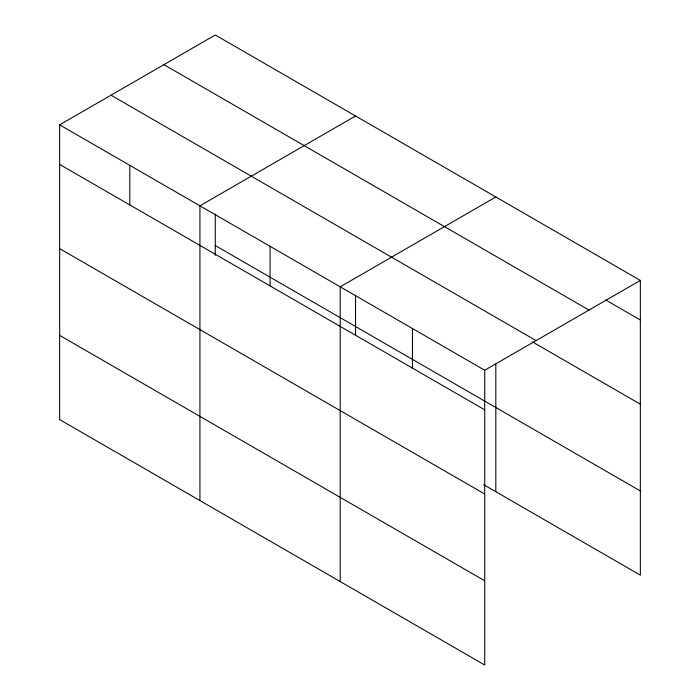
<?xml version="1.0" encoding="UTF-8"?>
<svg xmlns="http://www.w3.org/2000/svg" width="700" height="700" viewBox="0 0 700 700"><rect width="100%" height="100%" fill="white"/><g stroke="black" fill="none" stroke-linecap="round" stroke-linejoin="round"><path stroke-width="1.05" d="M484.724 494.043L484.724 370.256L59.658 124.845L59.658 419.589L484.724 665L484.724 494.043L59.658 248.631M59.658 124.845L215.276 35L640.343 280.411L640.343 575.155L483.665 484.698M355.547 115.981L199.929 205.835L199.929 500.579M495.819 196.971L340.2 286.816L340.2 581.56M484.724 370.256L640.343 280.411M605.622 299.941L640.343 319.988M163.923 64.654L588.989 310.056M111.011 95.2L536.077 340.602M532.42 341.88L640.343 404.189M215.276 245.543L640.343 490.945M59.658 164.43L484.724 409.832M59.658 335.387L484.724 580.799M495.819 364.131L495.819 491.715M412.457 328.536L412.457 368.113M355.547 295.076L355.547 335.274M270.06 246.321L270.06 285.906M215.276 214.095L215.276 255.386M129.798 165.34L129.798 204.916"/></g></svg>
